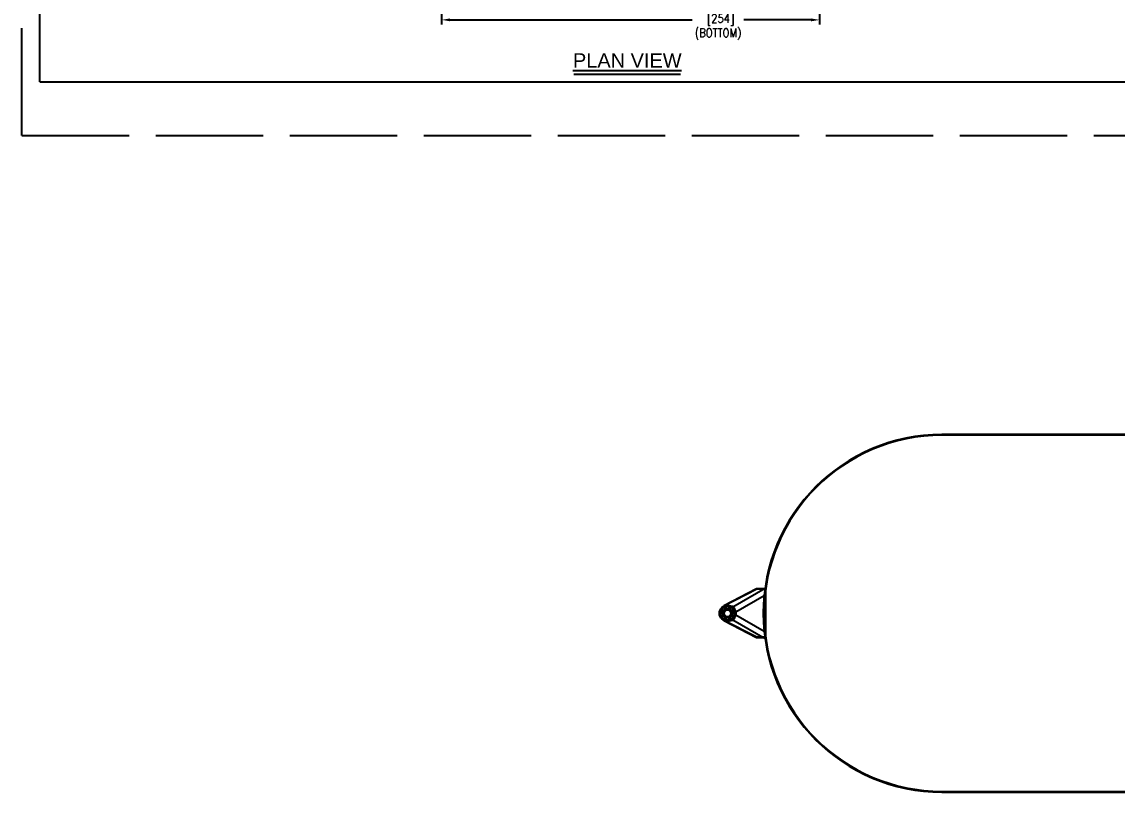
# Model space of a CAD drawing. Extents: x -1889 to 1550, y -1971 to 1122.
# Drawn here: x -36 to 700, y -405 to 112 of the extents above; entities that cross this region are included whole.
import ezdxf
from ezdxf.enums import TextEntityAlignment as Align

# ---------------------------------------------------------------- set-up
doc = ezdxf.new("R2010")
doc.units = 0
doc.header["$LTSCALE"] = 12
doc.header["$MEASUREMENT"] = 0
doc.header["$PDMODE"] = 33
doc.header["$PDSIZE"] = -0.5
doc.linetypes.add('AM_ISO02W050', pattern=[7.5, 6, -1.5])
doc.layers.get('0').update_dxf_attribs({"linetype": 'CONTINUOUS'})
doc.layers.get('Defpoints').update_dxf_attribs({"linetype": 'CONTINUOUS'})
for name, color, linetype in [('10 PIPE', 7, 'CONTINUOUS'), ('4T-150-RFSO', 14, 'CONTINUOUS'), ('COVER', 3, 'CONTINUOUS'), ('DIM', 1, 'CONTINUOUS'), ('REPAD', 7, 'CONTINUOUS'), ('SHELL', 40, 'CONTINUOUS'), ('TEXT', 4, 'CONTINUOUS')]:
    doc.layers.add(name, color=color, linetype=linetype)
doc.styles.add('ROMANS', font='ROMANS.shx', dxfattribs={"width": 0.85, "height": 5.76})
doc.styles.get("Standard").update_dxf_attribs({"font": 'sanss___.ttf'})
doc.dimstyles.get("Standard").update_dxf_attribs({"dimtxt": 0.18, "dimasz": 0.18, "dimexe": 0.18, "dimexo": 0.0625, "dimgap": 0.09, "dimtad": 0, "dimtih": 1, "dimtoh": 1, "dimdec": 4, "dimzin": 0, "dimdsep": 46, "dimtxsty": 'Standard', "dimcen": 0.09, "dimadec": 0, "dimazin": 0, "dimtfac": 1, "dimtdec": 4, "dimtofl": 0, "dimtmove": 0, "dimatfit": 3, "dimfxl": 1, "dimtolj": 1, "dimtzin": 0, "dimarcsym": 0})

# ---------------------------------------------------------------- blocks, each defined once
blk = doc.blocks.new('04T')
at = {"layer": '4T-150-RFSO'}
for centre, radius in [((0, 0), 4.5), ((-3.46, 1.44), 0.375), ((0, 0), 3.09), ((0, 0), 2.29), ((-1.44, 3.46), 0.375), ((1.44, 3.46), 0.375), ((3.46, 1.44), 0.375), ((-3.46, -1.44), 0.375), ((-1.44, -3.46), 0.375), ((1.44, -3.46), 0.375), ((3.46, -1.44), 0.375)]:
    blk.add_circle(centre, radius, dxfattribs=at)
at = {"layer": 'SHELL'}
blk.add_circle((0, 0), 2.34, dxfattribs=at)
blk = doc.blocks.new('*D182')
at = {"layer": 'Defpoints', "color": 0, "transparency": 16777216}
for p in [(245.86, 405.33), (499.86, 405.33), (499.86, 113.54)]:
    blk.add_point(p, dxfattribs=at)
at = {"layer": 'DIM', "color": 0, "lineweight": -2, "transparency": 16777216}
for p, q in [((245.86, 399.33), (245.86, 110.54)), ((499.86, 399.33), (499.86, 110.54)), ((251.62, 113.54), (414.24, 113.54)), ((494.1, 113.54), (449.03, 113.54))]:
    blk.add_line(p, q, dxfattribs=at)
at = {"layer": 'DIM', "color": 0, "transparency": 16777216}
for points in [[(251.62, 114.5), (251.62, 112.58), (245.86, 113.54)], [(494.1, 114.5), (494.1, 112.58), (499.86, 113.54)]]:
    blk.add_solid(points, dxfattribs=at)
at = {"layer": 'DIM', "color": 0, "transparency": 16777216, "insert": (431.63, 113.54), "char_height": 5.76, "attachment_point": 5, "style": 'ROMANS'}
blk.add_mtext('\\A1;21\'-2"\\P [254]\\P(BOTTOM)', dxfattribs=at)

msp = doc.modelspace()

# ---------------------------------------------------------------- linework, layer by layer
for q in [(-24, 888), (1080, 72)]:
    msp.add_line((-24, 72), q)
at = {"layer": '10 PIPE'}
for radius in [5.375, 5]:
    msp.add_circle((437.95327, -284.78215), radius, dxfattribs=at)
at = {"layer": 'COVER'}
for p, q in [((457.51781, -268.40715), (435.38284, -279.7788)), ((457.57827, -268.65715), (435.49708, -280.00117)), ((441.62198, -280.35461), (463.17745, -267.90956)), ((463.57827, -268.40715), (457.51781, -268.40715)), ((463.57827, -268.65715), (457.57827, -268.65715)), ((463.57827, -268.40715), (463.57827, -301.15715)), ((443.62198, -283.81872), (462.57758, -272.87469)), ((435.49708, -280.00117), (435.38284, -279.7788)), ((443.62198, -285.74558), (462.57758, -296.6896)), ((435.49708, -289.56313), (435.38284, -289.7855)), ((457.51781, -301.15715), (435.38284, -289.7855)), ((457.57827, -300.90715), (435.49708, -289.56313)), ((441.62198, -289.20968), (463.17745, -301.65473)), ((463.57827, -301.15715), (457.51781, -301.15715)), ((463.57827, -300.90715), (457.57827, -300.90715))]:
    msp.add_line(p, q, dxfattribs=at)
at = {"layer": 'Defpoints', "linetype": 'AM_ISO02W050'}
for q in [(-36, 900), (1116, 36)]:
    msp.add_line((-36, 36), q, dxfattribs=at)
at = {"layer": 'REPAD'}
for p, q in [((440.64077, -280.12726), (440.82827, -279.8025)), ((440.64077, -289.43703), (440.82827, -289.76179))]:
    msp.add_line(p, q, dxfattribs=at)
msp.add_arc((437.95327, -284.78215), 5.75, 300, 60, dxfattribs=at)
at = {"layer": 'SHELL'}
for points in [[(845.98534, -404.78215, 1), (845.98534, -164.78215), (581.98534, -164.78215, 1), (581.98534, -404.78215)], [(845.98534, -404.28215, 1), (845.98534, -165.28215), (581.98534, -165.28215, 1), (581.98534, -404.28215)]]:
    msp.add_lwpolyline(points, format="xyb", close=True, dxfattribs=at)
at = {"layer": 'TEXT'}
msp.add_line((334.66411, 77.07067), (406.43508, 77.07067), dxfattribs=at)

# ---------------------------------------------------------------- block references
at = {"layer": 'COVER'}
msp.add_blockref('04T', (437.95327, -284.78215), dxfattribs=at)

# ---------------------------------------------------------------- texts
at = {"layer": 'TEXT'}
msp.add_text('%%UPLAN VIEW', height=9.6, dxfattribs=at).set_placement((370.64919, 86.34023), align=Align.MIDDLE_CENTER)

# ---------------------------------------------------------------- dimensions: what is measured, and where the dimension line sits
at = {"layer": 'DIM'}
dim = msp.add_linear_dim(base=(499.85731, 113.53686), p1=(245.85731, 405.33221), p2=(499.85731, 405.33221), text='<>\\P(BOTTOM)', dimstyle='Standard', override={"dimscale": 48, "dimtxt": 5.76, "dimasz": 0.12, "dimexe": 0.0625, "dimexo": 0.125, "dimgap": 0.02, "dimzin": 3, "dimlunit": 4, "dimpost": '\\X', "dimtxsty": 'ROMANS', "dimcen": 0}, dxfattribs=at)
dim.commit()
dim.dimension.update_dxf_attribs({"geometry": '*D182', "text_midpoint": (431.63261, 113.53686), "dimtype": 160})

doc.saveas('drawing.dxf')
